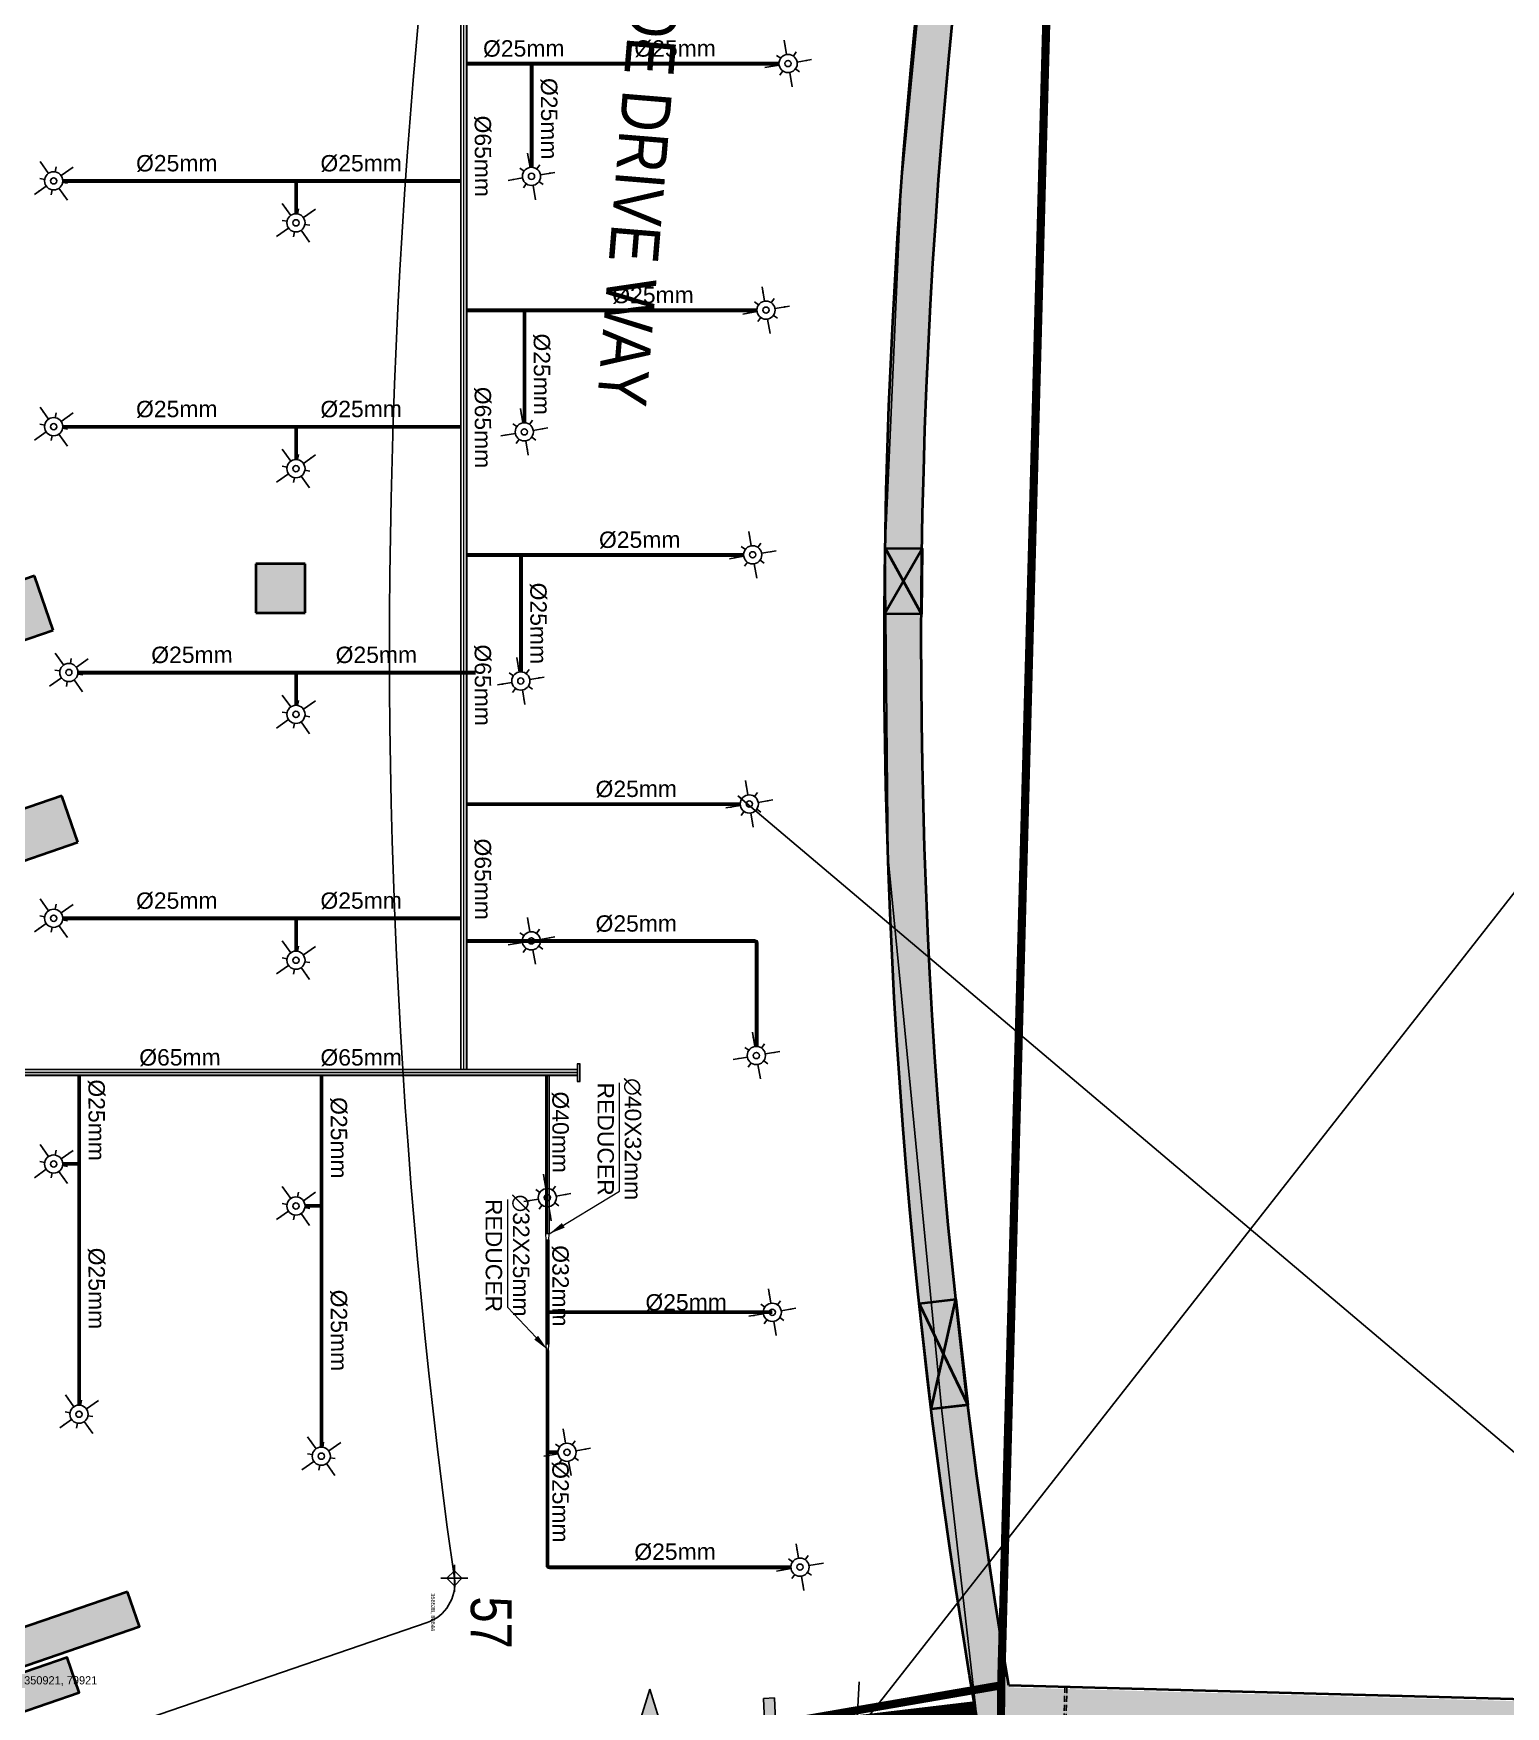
# Model space of a CAD drawing. Header units: inches. Extents: x 257070 to 799932, y -17980 to 269260.
# Drawn here: x 351402 to 369365, y 79079 to 99499 of the extents above; entities that cross this region are included whole.
import ezdxf

# ---------------------------------------------------------------- set-up
doc = ezdxf.new("R2010")
doc.units = ezdxf.units.IN
doc.header["$MEASUREMENT"] = 0
doc.linetypes.add('Basement 1floor plan$0$CENTERX2', pattern=[4, 2.5, -0.5, 0.5, -0.5])
doc.linetypes.add('column-Basement$0$ACAD_ISO10W100', pattern=[18, 12, -3, 0, -3])
for name, color, linetype in [('0-AES-F-SPRINKLER', 10, 'Continuous'), ("0_AES_DUCT MARKING'", 53, 'Continuous'), ('basecol', 4, 'Continuous'), ('basement-1 r.c.c.$0$DSP_R.C.C. HATCH', 253, 'Continuous'), ('basement1_AP$0$A-_ROAD----_E-_-', 2, 'Continuous'), ('col', 1, 'Continuous'), ('column-Basement$0$DSP_COLUMN GRIDS', 27, 'column-Basement$0$ACAD_ISO10W100'), ('D 9$0$DSP_SLAB EXTENT HATCH', 8, 'Continuous'), ('DSP_COLUMN HATCH', 8, 'Continuous'), ('DSP_HATCH', 252, 'Continuous'), ('DSP_MISCELANEOUS', 252, 'Continuous'), ('DSP_SLAB CO-ORDINATES', 160, 'Continuous'), ('DSP_TEXT', 6, 'Continuous'), ('DSP_TREE CO-ORDINATES', 206, 'Continuous')]:
    doc.layers.add(name, color=color, linetype=linetype)
for name, color, linetype, lineweight in [('0-AES-F-SPRINKLER PIPE', 10, 'Continuous', 15), ('E--CONCRETE-4', 4, 'Continuous', 40), ('E--CONCRETE-SHADE', 253, 'Continuous', 20), ('M--TILING-2', 252, 'Continuous', 18)]:
    doc.layers.add(name, color=color, linetype=linetype, lineweight=lineweight)
doc.styles.get("Standard").update_dxf_attribs({"font": 'arial.ttf'})
doc.styles.add('TEXT style 175', font='GOTHIC.TTF')
doc.styles.add('TEXT style 200', font='ARIALN.TTF')
doc.styles.add('Text style 250', font='ARIALN.TTF', dxfattribs={"height": 500})
doc.dimstyles.new('175', dxfattribs={"dimtxt": 350, "dimasz": 263, "dimexe": 263, "dimexo": 0, "dimgap": 175, "dimtad": 0, "dimdec": 0, "dimrnd": 5, "dimzin": 0, "dimdsep": 46, "dimtxsty": 'TEXT style 175', "dimblk": 'OBLIQUE', "dimcen": 0.09, "dimdle": 263, "dimclrd": 256, "dimclre": 256, "dimclrt": 256, "dimadec": 0, "dimazin": 0, "dimtfac": 1, "dimtdec": 0, "dimtofl": 0, "dimtmove": 1, "dimatfit": 3, "dimldrblk": 'OPEN90', "dimfxl": 1, "dimtolj": 1, "dimtzin": 0, "dimarcsym": 0})
doc.dimstyles.new('ISO-25', dxfattribs={"dimtxt": 2.5, "dimasz": 2.5, "dimexe": 1.25, "dimexo": 0.625, "dimtad": 1, "dimtxsty": 'Standard', "dimcen": 2.5, "dimadec": 0, "dimazin": 0, "dimtfac": 1, "dimtmove": 0, "dimatfit": 3, "dimfxl": 1, "dimarcsym": 0})
doc.dimstyles.new('PLUMBING', dxfattribs={"dimscale": 100, "dimtxt": 1.8, "dimasz": 1.6, "dimexe": 1, "dimexo": 1, "dimgap": 0.5, "dimtad": 2, "dimdec": 0, "dimzin": 0, "dimdsep": 46, "dimtxsty": 'Standard', "dimcen": 1, "dimdle": 1, "dimclrd": 7, "dimclre": 7, "dimclrt": 256, "dimadec": 0, "dimazin": 0, "dimtfac": 1, "dimtdec": 0, "dimtmove": 2, "dimatfit": 3, "dimfxl": 1, "dimtolj": 1, "dimtzin": 0, "dimlwd": -1, "dimlwe": -1, "dimarcsym": 0})

# ---------------------------------------------------------------- blocks, each defined once
blk = doc.blocks.new('*U181')
at = {"layer": 'DSP_SLAB CO-ORDINATES', "color": 206}
for p, q in [((0, -188), (0, 188)), ((-188, 0), (188, 0))]:
    blk.add_line(p, q, dxfattribs=at)
at = {"layer": 'DSP_SLAB CO-ORDINATES', "color": 206, "ltscale": 3.5}
blk.add_lwpolyline([(-105, 0), (0, 106), (105, 0), (0, -105), (-105, 0)], dxfattribs=at)
at = {"layer": 'DEFPOINTS', "style": 'TEXT style 175'}
blk.add_attdef('CORDINATE', (367, -572), '', height=100, dxfattribs=at)
at = {"layer": 'DSP_SLAB CO-ORDINATES', "color": 214, "style": 'TEXT style 175'}
blk.add_attdef('NO.', (-1010, 997), '', height=500, rotation=270, dxfattribs=at)
blk = doc.blocks.new('A$C4E015AD2')
at = {"layer": 'DSP_COLUMN HATCH'}
blk.add_hatch(color=256, dxfattribs=at).paths.add_polyline_path([(0, 0), (446, -57), (346, -850), (-101, -794)])
at = {"layer": 'col'}
for p, q in [((0, 0), (346, -850)), ((-101, -794), (446, -57))]:
    blk.add_line(p, q, dxfattribs=at)
at = {"layer": 'col', "const_width": 0.5}
blk.add_lwpolyline([(0, 0), (446, -57), (346, -850), (-101, -794)], close=True, dxfattribs=at)
blk = doc.blocks.new('A$C5E3B5361')
at = {"layer": 'DSP_COLUMN HATCH'}
blk.add_hatch(color=256, dxfattribs=at).paths.add_polyline_path([(0, 0), (450, 0), (450, -1300), (0, -1300)])
at = {"layer": 'col'}
for p, q in [((0, 0), (450, -1300)), ((0, -1300), (450, 0))]:
    blk.add_line(p, q, dxfattribs=at)
at = {"layer": 'col', "const_width": 0.5}
blk.add_lwpolyline([(0, 0), (450, 0), (450, -1300), (0, -1300)], close=True, dxfattribs=at)
blk = doc.blocks.new('basement1_AP$0$AR-DIR-A')
h = blk.add_hatch()
h.set_pattern_fill('ANSI31', color=8)
h.paths.add_polyline_path([(158, -458), (26, -458), (26, -1800), (-74, -1800), (92, -2335), (258, -1800), (158, -1800)])
at = {"layer": 'DSP_MISCELANEOUS', "color": 8}
for p, q in [((158, -458), (26, -458)), ((26, -458), (26, -1800)), ((158, -458), (158, -1800)), ((26, -1800), (-74, -1800)), ((-74, -1800), (92, -2335)), ((258, -1800), (92, -2335)), ((158, -1800), (258, -1800))]:
    blk.add_line(p, q, dxfattribs=at)
blk = doc.blocks.new('*U453')
at = {"layer": 'DSP_TREE CO-ORDINATES', "color": 162}
for p, q in [((0, -329), (0, 329)), ((-329, 0), (329, 0))]:
    blk.add_line(p, q, dxfattribs=at)
at = {"layer": 'DSP_TREE CO-ORDINATES', "color": 162, "ltscale": 3.5}
blk.add_lwpolyline([(-185, 0), (0, 185), (185, 0), (0, -184), (-185, 0)], dxfattribs=at)
at = {"layer": 'DEFPOINTS', "style": 'TEXT style 175'}
blk.add_attdef('CORDINATE', (367, -572), '', height=100, dxfattribs=at)
at = {"layer": 'DSP_TREE CO-ORDINATES', "color": 164, "style": 'TEXT style 200'}
blk.add_attdef('NO.', (445, 402), '', height=1000, dxfattribs=at)
blk = doc.blocks.new('_Oblique')
at = {"color": 0, "linetype": 'ByBlock', "lineweight": -2}
blk.add_line((-0.5, -0.5), (0.5, 0.5), dxfattribs=at)
blk = doc.blocks.new('*U603')
at = {"layer": '0-AES-F-SPRINKLER'}
for p, q in [((171672, 56809), (171672, 56871)), ((171562, 56699), (171500, 56699)), ((171672, 56588), (171672, 56526)), ((171783, 56699), (171845, 56699))]:
    blk.add_line(p, q, dxfattribs=at)
for radius in [111, 37.8]:
    blk.add_circle((171672, 56699), radius, dxfattribs=at)
at = {"layer": '0-AES-F-SPRINKLER PIPE'}
for points, override in [([(171468, 56903), (171594, 56777)], {"dimasz": 70, "dimtad": 0, "dimfxl": 13, "dimarcsym": 1}), ([(171877, 56903), (171751, 56777)], {"dimasz": 70, "dimtad": 0, "dimfxl": 13, "dimarcsym": 1}), ([(171468, 56494), (171594, 56620)], {"dimasz": 70, "dimtad": 0, "dimfxl": 13, "dimarcsym": 1}), ([(171877, 56494), (171751, 56620)], {"dimasz": 70, "dimgap": 0.625, "dimtad": 0, "dimfxl": 13, "dimarcsym": 1})]:
    blk.add_leader(points, dimstyle='ISO-25', override=override, dxfattribs=at)

msp = doc.modelspace()

# ---------------------------------------------------------------- hatches: boundary and pattern name
at = {"layer": 'DSP_COLUMN HATCH', "ltscale": 3.5}
h = msp.add_hatch(color=8, dxfattribs=at)
h.paths.add_polyline_path([(365722.2, -53.8), (366489.1, 28236.6), (398382.7, 27372), (398078, 16131.2), (422688.6, 15464), (424374.5, 77657.1), (363312.5, 79312.4, -0.217857), (379658.1, 140443.8, 0.0248652), (381874.1, 143466.9, 0.0677243), (386435.5, 152972.3, 0.0584537), (387935.8, 160119.4, -0.0351298), (388382, 166730.6, -0.0975994), (389786, 170013.7, -0.0225225), (391669.6, 172621.5, 0.2538416), (393169.6, 181983.6, 0.1875484), (370106.1, 207237.2), (370663.7, 210916.7), (290410.6, 215642.7), (285983.7, 161207.5), (285186.3, 161272.3), (282579.6, 129219.4), (284719.3, 124703.3), (284181.7, 118092.8), (281340.4, 113981.8), (280116.2, 98928.1), (280913.6, 98863.3), (273089.7, 2658.2)])
h.paths.add_polyline_path([(281398.6, 99275.3), (280601.2, 99340.2), (281779.2, 113825.1), (284620.4, 117936.2), (285177.6, 124787), (283037.9, 129303.1), (285598.3, 160787.3), (286395.7, 160722.5), (290823.4, 215167.6), (370144.9, 210496.5), (369611.7, 206978.6, -0.189327), (392747.4, 181827.8, -0.2535576), (391315, 172898.6, 0.0224715), (389411.9, 170263.9, 0.0979176), (387938.4, 166808.2, 0.0351034), (387485.7, 160139.2, -0.0583058), (386008, 153113, -0.0677412), (381498.4, 143714.5, -0.0248531), (379309.9, 140729, 0.218943), (362922.8, 78922.8), (423963.9, 77268.1), (422299.6, 15874.7), (398488.7, 16520.2), (398793.4, 27761), (366100.1, 28647.3), (365334.5, 407.7), (273576.7, 3094.1)], flags=16)
at = {"layer": 'E--CONCRETE-SHADE', "ltscale": 3.5}
h = msp.add_hatch(color=8, dxfattribs=at)
h.dxf.hatch_style = 1
h.paths.add_polyline_path([(354115.5, 93026.8), (354115.5, 92426.8), (354715.5, 92426.8), (354715.5, 93026.8)])
at = {"layer": 'E--CONCRETE-SHADE'}
for points in [[(352548.6, 80479), (350184, 79667.7), (350330, 79242.1), (352694.7, 80053.4)], [(351058.1, 79417), (351204.1, 78991.4), (351960.8, 79251), (351814.7, 79676.7)]]:
    msp.add_hatch(color=8, dxfattribs=at).paths.add_polyline_path(points)

# ---------------------------------------------------------------- linework, layer by layer
at = {"layer": '0-AES-F-SPRINKLER', "color": 7, "ltscale": 1000}
msp.add_line((359996.7, 90194.4, 0), (381967.6, 71612.1), dxfattribs=at)
at = {"layer": '0-AES-F-SPRINKLER', "color": 7, "const_width": 100, "elevation": 0}
for points in [[(356607.5, 78193.9), (356438.2, 71883.8), (345953.6, 68179.4), (332024.7, 62667.8), (330604.2, 67058.4), (321899.6, 64138.4), (317671.9, 77137.1), (317715.9, 91029.5), (324246.5, 117779.9), (364035.7, 109784.7), (363210.3, 79337.2), (363210.3, 79337.2)], [(332024.7, 62667.8), (332024.7, 62667.8), (336792.7, 47939.3), (340789.2, 37039.3), (340789.2, 37039.3), (338666.9, 32692.4), (333044, 30733.9), (333044, 30733.9), (334157.5, 28784), (337209.3, 23245.1), (343530, 11881.2), (342936.4, 958.3), (361876.6, 525.3), (362280.3, 30665.5), (363047.2, 44628.4), (363210.3, 79337.2), (356607.5, 78193.9), (356438.2, 71883.8), (334567.8, 63896.3)]]:
    msp.add_lwpolyline(points, close=True, dxfattribs=at)
at = {"layer": '0-AES-F-SPRINKLER PIPE', "ltscale": 1000, "elevation": 0}
for points in [[(356612, 104126.5), (356612, 86864.6)], [(356618, 104126.5), (356618, 86864.6)], [(356650.5, 104126.5), (356650.5, 86864.6)], [(356683, 104126.5), (356683, 86864.6)], [(356689, 104126.5), (356689, 86864.6)], [(356689, 99147.4), (360500.1, 99147.4)], [(356689, 99144.4), (360500.1, 99144.4)], [(356689, 99131.9), (360500.1, 99131.9)], [(356689, 99119.4), (360500.1, 99119.4)], [(356689, 99116.4), (360500.1, 99116.4)], [(351759, 97715.6), (356612, 97715.6)], [(351759, 97684.6), (356612, 97684.6)], [(351759.4, 97712.6), (356612, 97712.6)], [(351759.4, 97687.6), (356612, 97687.6)], [(351760.1, 97700.1), (356612, 97700.1)], [(354589.7, 97684.6), (354589.7, 97297.7)], [(354592.7, 97684.6), (354592.7, 97298.1)], [(354605.2, 97684.6), (354605.2, 97298.8)], [(354617.7, 97684.6), (354617.7, 97298.1)], [(354620.7, 97684.6), (354620.7, 97297.7)], [(356689, 96137.8), (360230.5, 96137.8)], [(356689, 96134.8), (360230.5, 96134.8)], [(356689, 96122.3), (360230.5, 96122.3)], [(356689, 96109.8), (360230.5, 96109.8)], [(356689, 96106.8), (360230.5, 96106.8)], [(351759, 94715.6), (356612, 94715.6)], [(351759, 94684.6), (356612, 94684.6)], [(351759.4, 94712.6), (356612, 94712.6)], [(351759.4, 94687.6), (356612, 94687.6)], [(351760.1, 94700.1), (356612, 94700.1)], [(354589.7, 94684.6), (354589.7, 94297.7)], [(354592.7, 94684.6), (354592.7, 94298.1)], [(354605.2, 94684.6), (354605.2, 94298.8)], [(354617.7, 94684.6), (354617.7, 94298.1)], [(354620.7, 94684.6), (354620.7, 94297.7)], [(356689, 93151.3), (360068.4, 93151.3)], [(356689, 93148.3), (360068.4, 93148.3)], [(356689, 93135.8), (360068.4, 93135.8)], [(356689, 93123.3), (360068.4, 93123.3)], [(356689, 93120.3), (360068.4, 93120.3)], [(351944.3, 91715.6), (356797.2, 91715.6)], [(351944.7, 91712.6), (356797.2, 91712.6)], [(351945.4, 91700.1), (356797.2, 91700.1)], [(351944.3, 91684.6), (356797.2, 91684.6)], [(351944.7, 91687.6), (356797.2, 91687.6)], [(354589.7, 91684.6), (354589.7, 91297.7)], [(354592.7, 91684.6), (354592.7, 91298.1)], [(354605.2, 91684.6), (354605.2, 91298.8)], [(354617.7, 91684.6), (354617.7, 91298.1)], [(354620.7, 91684.6), (354620.7, 91297.7)], [(356689, 90110.4), (360026.2, 90110.4)], [(356689, 90107.4), (360026.2, 90107.4)], [(356689, 90094.9), (360026.2, 90094.9)], [(356689, 90082.4), (360026.2, 90082.4)], [(356689, 90079.4), (360026.2, 90079.4)], [(351759, 88715.6), (356612, 88715.6)], [(351759, 88684.6), (356612, 88684.6)], [(351759.4, 88712.6), (356612, 88712.6)], [(351759.4, 88687.6), (356612, 88687.6)], [(351760.1, 88700.1), (356612, 88700.1)], [(354589.7, 88684.6), (354589.7, 88297.7)], [(354592.7, 88684.6), (354592.7, 88298.1)], [(354605.2, 88684.6), (354605.2, 88298.8)], [(354617.7, 88684.6), (354617.7, 88298.1)], [(354620.7, 88684.6), (354620.7, 88297.7)], [(358036.5, 86855.1), (349799, 86855.1)], [(358036.5, 86849.1), (349799, 86849.1)], [(358036.5, 86816.6), (349799, 86816.6)], [(351221.7, 86816.6), (358036.5, 86816.6)], [(358036.5, 86784.1), (349799, 86784.1)], [(358036.5, 86778.1), (349799, 86778.1)], [(351942.8, 86768.6), (351942.8, 82756.3)], [(351945.8, 86768.6), (351945.8, 82756.7)], [(351958.3, 86768.6), (351958.3, 82757.4)], [(351970.8, 86768.6), (351970.8, 82756.7)], [(351973.8, 86768.6), (351973.8, 82756.3)], [(354898.7, 86768.6), (354898.7, 82244.2)], [(354901.7, 86768.6), (354901.7, 82244.6)], [(354914.2, 86768.6), (354914.2, 82245.3)], [(354926.7, 86768.6), (354926.7, 82244.6)], [(354929.7, 86768.6), (354929.7, 82244.2)], [(357648.2, 86768.6), (357648.2, 84847.5)], [(357652.2, 86768.6), (357652.2, 84847.5)], [(357672.2, 86768.6), (357672.2, 84847.5)], [(357692.2, 86768.6), (357692.2, 84847.5)], [(357696.2, 86768.6), (357696.2, 84847.5)], [(351942.8, 85715.6), (351759, 85715.6)], [(351942.8, 85684.6), (351759, 85684.6)], [(351942.8, 85712.6), (351759.4, 85712.6)], [(351942.8, 85687.6), (351759.4, 85687.6)], [(351942.8, 85700.1), (351760.1, 85700.1)], [(354898.7, 85203.5), (354715, 85203.5)], [(354898.7, 85172.5), (354715, 85172.5)], [(354898.7, 85200.5), (354715.4, 85200.5)], [(354898.7, 85175.5), (354715.4, 85175.5)], [(354898.7, 85188), (354716.1, 85188)], [(357653.2, 84773.5), (357653.2, 83500)], [(357656.2, 84773.5), (357656.2, 83500)], [(357672.2, 84773.5), (357672.2, 83500)], [(357688.2, 84773.5), (357688.2, 83500)], [(357691.2, 84773.5), (357691.2, 83500)], [(360417.8, 83906.1), (357687.7, 83906.1)], [(360417.8, 83903.1), (357687.7, 83903.1)], [(360417.8, 83890.6), (357687.7, 83890.6)], [(360417.8, 83878.1), (357687.7, 83878.1)], [(360417.8, 83875.1), (357687.7, 83875.1)], [(357804.1, 82197.4), (357687.7, 82197.4)], [(357803.7, 82194.4), (357687.7, 82194.4)], [(357803, 82181.9), (357687.7, 82181.9)], [(357803.7, 82169.4), (357687.7, 82169.4)], [(357804.1, 82166.4), (357687.7, 82166.4)]]:
    msp.add_lwpolyline(points, dxfattribs=at)
at = {"layer": '0-AES-F-SPRINKLER PIPE', "ltscale": 1000}
for points in [[(357464.3, 99116.4), (357464.3, 97864.4)], [(357467.3, 99116.4), (357467.3, 97864.7)], [(357479.8, 99116.4), (357479.8, 97865.5)], [(357492.3, 99116.4), (357492.3, 97864.7)], [(357495.3, 99116.4), (357495.3, 97864.4)], [(357376, 96106.8), (357376, 94746)], [(357379, 96106.8), (357379, 94746.4)], [(357391.5, 96106.8), (357391.5, 94747.1)], [(357404, 96106.8), (357404, 94746.4)], [(357407, 96106.8), (357407, 94746)], [(357333.9, 93120.3), (357333.9, 91705.1)], [(357336.9, 93120.3), (357336.9, 91705.4)], [(357349.4, 93120.3), (357349.4, 91706.1)], [(357361.9, 93120.3), (357361.9, 91705.4)], [(357364.9, 93120.3), (357364.9, 91705.1)]]:
    msp.add_lwpolyline(points, dxfattribs=at)
at = {"layer": '0-AES-F-SPRINKLER PIPE', "ltscale": 1000, "elevation": 0}
for points in [[(356689, 88439.2), (360198.6, 88439.2, -0.4142136), (360239.1, 88398.7), (360239.1, 87134.2)], [(356689, 88436.2), (360198.6, 88436.2, -0.4142136), (360236.1, 88398.7), (360236.1, 87134.6)], [(356689, 88423.7), (360198.6, 88423.7, -0.4142136), (360223.6, 88398.7), (360223.6, 87135.3)], [(356689, 88411.2), (360198.6, 88411.2, -0.4142136), (360211.1, 88398.7), (360211.1, 87134.6)], [(356689, 88408.2), (360198.6, 88408.2, -0.4142136), (360208.1, 88398.7), (360208.1, 87134.2)], [(357656.7, 83426), (357656.7, 80805.1, 0.4142136), (357697.2, 80764.6), (360644.9, 80764.6)], [(357659.7, 83426), (357659.7, 80805.1, 0.4142136), (357697.2, 80767.6), (360644.9, 80767.6)], [(357672.2, 83426), (357672.2, 80805.1, 0.4142136), (357697.2, 80780.1), (360644.9, 80780.1)], [(357684.7, 83426), (357684.7, 80805.1, 0.4142136), (357697.2, 80792.6), (360644.9, 80792.6)], [(357687.7, 83426), (357687.7, 80805.1, 0.4142136), (357697.2, 80795.6), (360644.9, 80795.6)]]:
    msp.add_lwpolyline(points, format="xyb", dxfattribs=at)
for points in [[(358073.5, 86924.1), (358036.5, 86924.1), (358036.5, 86709.1), (358073.5, 86709.1)], [(358069.5, 86920.1), (358040.5, 86920.1), (358040.5, 86713.1), (358069.5, 86713.1)], [(357696.2, 84847.5), (357648.2, 84847.5), (357653.2, 84773.5), (357691.2, 84773.5)], [(357691.2, 83500), (357653.2, 83500), (357656.7, 83426), (357687.7, 83426)]]:
    msp.add_lwpolyline(points, close=True, dxfattribs=at)
at = {"layer": "0_AES_DUCT MARKING'", "color": 8, "ltscale": 1000, "elevation": 0}
msp.add_lwpolyline([(365328.4, 544.3), (366999.2, 78784.4), (362913.5, 78945.2), (362482.2, 82722.3), (361830.1, 89430.6), (361794.8, 93215.4), (361990.6, 97629.9), (362345.4, 101270)], dxfattribs=at)
at = {"layer": 'basement-1 r.c.c.$0$DSP_R.C.C. HATCH', "color": 8}
for points in [[(351640.8, 92217.9, 0), (351413.8, 92880.1, 0), (350221.9, 91731.4, 0), (349994.8, 92393.6, 0)], [(351942.5, 89626.7, 0), (351747.9, 90194.3, 0), (349577.7, 88815.8, 0), (349383.1, 89383.4, 0)]]:
    msp.add_trace(points, dxfattribs=at)
at = {"layer": 'basement1_AP$0$A-_ROAD----_E-_-', "color": 8, "elevation": 0}
for points in [[(357922.4, 110865.9, 0.0903838), (356447.9, 81295.5, 0.0903838)], [(356438.2, 72048.3), (347539.6, 68992.6), (346468.2, 72114.5), (346468.2, 72114.5), (345041.4, 76271.8), (356204.6, 80103.1, 0.3585593), (356537.7, 80644.3), (356447.9, 81295.5)]]:
    msp.add_lwpolyline(points, format="xyb", dxfattribs=at)
at = {"layer": 'column-Basement$0$DSP_COLUMN GRIDS', "color": 8, "ltscale": 6}
for p, q in [((363987.5, 79316.2, 0), (361851.6, 526, 0)), ((364012.5, 79315.5, 0), (361876.6, 525.3, 0))]:
    msp.add_line(p, q, dxfattribs=at)
at = {"layer": 'DSP_HATCH', "color": 8, "ltscale": 2}
msp.add_arc((438297.3, 92033.6, 0), 76511.6, 172.467332, 181.572859, dxfattribs=at)
at = {"layer": 'E--CONCRETE-4', "color": 8, "ltscale": 10}
for p, q in [((361787.1, 92415.3, 0), (362244.9, 93210.9, 0)), ((361794.9, 93215.3, 0), (362237, 92410.9, 0)), ((354715.5, 93026.8, 0), (354115.5, 93026.8, 0)), ((354115.5, 93026.8, 0), (354115.5, 92426.8, 0)), ((354715.5, 92426.8, 0), (354715.5, 93026.8, 0)), ((354115.5, 92426.8, 0), (354715.5, 92426.8, 0)), ((362208.8, 83999.4, 0), (362803.3, 82758.9, 0)), ((362208.8, 83999.4, 0), (362803.3, 82758.9, 0)), ((362208.8, 83999.4, 0), (362803.3, 82758.8, 0)), ((362208.8, 83999.4, 0), (362803.3, 82758.8, 0)), ((362356.2, 82707.8, 0), (362655.9, 84050.5, 0)), ((362356.2, 82707.8, 0), (362655.9, 84050.5, 0)), ((362356.2, 82707.8, 0), (362655.9, 84050.4, 0)), ((362356.2, 82707.8, 0), (362655.9, 84050.4, 0))]:
    msp.add_line(p, q, dxfattribs=at)
at = {"layer": 'E--CONCRETE-4', "color": 8}
for p, q in [((351413.8, 92880.1, 0), (349994.8, 92393.6, 0)), ((351640.8, 92217.9, 0), (351413.8, 92880.1, 0)), ((350221.9, 91731.4, 0), (351640.8, 92217.9, 0)), ((351747.9, 90194.3, 0), (349383.1, 89383.4, 0)), ((351942.5, 89626.7, 0), (351747.9, 90194.3, 0)), ((349577.7, 88815.8, 0), (351942.5, 89626.7, 0))]:
    msp.add_line(p, q, dxfattribs=at)
at = {"layer": 'E--CONCRETE-4', "color": 8, "ltscale": 100, "elevation": 0}
for points in [[(363303.3, 79334.7, -0.217857), (379648.8, 140466.1, 0.0248652), (381864.9, 143489.2, 0.0677243), (386426.2, 152994.6, 0.0584537), (387926.6, 160141.7, -0.0351298), (388372.8, 166752.9, -0.0975994), (389776.8, 170036, -0.0225225), (391660.3, 172643.9, 0.2538416), (393160.4, 182005.9, 0.1875484), (370096.8, 207259.5), (370654.5, 210939), (290401.4, 215665), (285974.4, 161229.8), (285177.1, 161294.6), (282570.4, 129241.7)], [(362913.5, 78945.2, -0.2189429), (379300.7, 140751.3, 0.0248531), (381489.2, 143736.8, 0.0677412), (385998.8, 153135.3, 0.0583058), (387476.5, 160161.5, -0.0351034), (387929.2, 166830.5, -0.0979176), (389402.7, 170286.2, -0.0224715), (391305.7, 172920.9, 0.2535576), (392738.2, 181850.1, 0.189327), (369602.5, 207000.9), (370135.7, 210518.8), (290814.2, 215189.9), (286386.5, 160744.8), (285589.1, 160809.6), (283028.7, 129325.4)]]:
    msp.add_lwpolyline(points, format="xyb", dxfattribs=at)
at = {"layer": 'E--CONCRETE-4', "color": 8, "ltscale": 10, "elevation": 0}
for points in [[(361794.9, 93215.3), (362244.9, 93210.9), (362237, 92410.9), (361787.1, 92415.3)], [(362208.8, 83999.4), (362655.9, 84050.5), (362803.3, 82758.9), (362356.2, 82707.8)], [(362208.8, 83999.4), (362655.9, 84050.5), (362803.3, 82758.9), (362356.2, 82707.8)], [(362208.8, 83999.4), (362655.9, 84050.4), (362803.3, 82758.8), (362356.2, 82707.8)], [(362208.8, 83999.4), (362655.9, 84050.4), (362803.3, 82758.8), (362356.2, 82707.8)]]:
    msp.add_lwpolyline(points, close=True, dxfattribs=at)
at = {"layer": 'E--CONCRETE-4', "color": 8, "elevation": 0}
for points in [[(352548.6, 80479), (350184, 79667.7), (350330, 79242.1), (352694.7, 80053.4)], [(351058.1, 79417), (351204.1, 78991.4), (351960.8, 79251), (351814.7, 79676.7)]]:
    msp.add_lwpolyline(points, close=True, dxfattribs=at)
at = {"layer": 'E--CONCRETE-4', "color": 8, "ltscale": 100, "elevation": 0}
msp.add_lwpolyline([(422679.4, 15486.4), (424365.3, 77679.4), (363303.3, 79334.7)], dxfattribs=at)
at = {"layer": 'M--TILING-2', "color": 8, "linetype": 'Basement 1floor plan$0$CENTERX2', "ltscale": 1000, "const_width": 400, "elevation": 0}
msp.add_lwpolyline([(362913.5, 78945.2), (356607.5, 78193.9), (356438.2, 72048.3), (343669.7, 67336.7), (342600.9, 73096.2), (342087.7, 75861.7), (341941.8, 76287.4), (341917.2, 76359.2), (332268.4, 73048.3), (329845.4, 72318.4), (330647.8, 66756.1), (307375.3, 58777.1), (306624.2, 64255), (304158.1, 63408.2), (297379.9, 61087.4), (297421.1, 71567), (313496.8, 77026.1), (313768.1, 82434.7), (332643.3, 86444.5), (338945.2, 87865.2), (350086.4, 91684.8, -0.0291146), (350643, 101934, -0.0244026)], format="xyb", dxfattribs=at)

# ---------------------------------------------------------------- block references
at = {"layer": '0-AES-F-SPRINKLER', "color": 7}
for p, rotation in [((307537.5, -73695.6, 0), 54.65193501553595), ((304406.4, -75072.9), 54.65193501553595), ((378212.2, -81131, 0), 80.17180205283994), ((381168.1, -81643.1, 0), 80.17180205283994), ((307268, -76705.2, 0), 54.65193501553595), ((378212.2, -84131, 0), 80.17180205283994), ((304318.1, -78191.2), 54.65193501553595), ((381168.1, -84643.1, 0), 80.17180205283994), ((307105.9, -79691.7, 0), 54.65193501553595), ((378397.4, -87131, 0), 80.17180205283994), ((304275.9, -81232.2), 54.65193501553595), ((381168.1, -87643.1, 0), 80.17180205283994), ((307063.7, -82732.7, 0), 54.65193501553595), ((378212.2, -90131, 0), 80.17180205283994), ((304404.6, -84403.8), 54.65193501553595), ((381168.1, -90643.1, 0), 80.17180205283994), ((307150.1, -85803.1, 0), 54.65193501553595), ((378212.2, -93131, 0), 80.17180205283994), ((304598.8, -87537.7, 0), 54.65193501553595), ((381168.1, -93643.1, 0), 80.17180205283994), ((307344.4, -88937, 0), 54.65193501553595), ((378521.2, -96184.5, 0), 80.17180205283994), ((381477.1, -96696.6, 0), 80.17180205283994), ((304840.4, -90645.7, 0), 54.65193501553595), ((307682.3, -92047.4, 0), 54.65193501553595)]:
    msp.add_blockref('*U603', p, dxfattribs=dict(at, rotation=rotation))
at = {"layer": 'basecol', "color": 8, "ltscale": 2}
for name, p, rotation in [('A$C4E015AD2', (361794.8, 93215.4, 0), 6.668561724091592), ('A$C4E015AD2', (361794.9, 93215.3, 0), 6.668520238208282), ('A$C5E3B5361', (362208.7, 83999.5, 0), 6.514260909269427), ('A$C5E3B5361', (362208.8, 83999.4, 0), 6.514219421557002)]:
    msp.add_blockref(name, p, dxfattribs=dict(at, rotation=rotation))
at = {"layer": 'DSP_MISCELANEOUS', "color": 8}
for p, rotation in [((359013.7, 76954.1, 0), 179.9628339495698), ((360265, 79634.7, 0), 2.575350930382269)]:
    msp.add_blockref('basement1_AP$0$AR-DIR-A', p, dxfattribs=dict(at, rotation=rotation))
at = {"layer": 'DSP_SLAB CO-ORDINATES', "color": 8, "ltscale": 3.5}
msp.add_blockref('*U181', (350921.3, 79920.7, 0), dxfattribs=at).add_auto_attribs({'NO.': '85', 'CORDINATE': '350921, 79921'})
at = {"layer": 'DSP_TREE CO-ORDINATES', "color": 8, "ltscale": 1000, "xscale": 0.5, "yscale": 0.5, "zscale": 0.5, "rotation": 270}
msp.add_blockref('*U453', (356537.7, 80644.3, 0), dxfattribs=at).add_auto_attribs({'NO.': '57', 'CORDINATE': '356538, 80644'})

# ---------------------------------------------------------------- texts
at = {"layer": '0-AES-F-SPRINKLER PIPE', "color": 7, "linetype": 'Continuous', "lineweight": -3, "ltscale": 0.9, "char_height": 200, "attachment_point": 2}
for s, insert, width, rotation in [('%%C25mm', (357384.4, 99416.9, 0), 685.774, 0.1922), ('%%C25mm', (359230.9, 99416.9, 0), 685.774, 0.1922), ('%%C25mm', (357795.8, 98459), 685.774, 270.1922), ('%%C65mm', (356987.1, 98000.4, 0), 685.774, 270.1922), ('%%C25mm', (353150.4, 98016.1, 0), 685.774, 0.1922), ('%%C25mm', (355400.3, 98016.1, 0), 685.774, 0.1922), ('%%C25mm', (358961.4, 96407.3, 0), 685.774, 0.1922), ('%%C25mm', (357707.5, 95340.7), 685.774, 270.1922), ('%%C65mm', (356987.1, 94689.7, 0), 685.774, 270.1922), ('%%C25mm', (353150.4, 95016.1, 0), 685.774, 0.1922), ('%%C25mm', (355400.3, 95016.1, 0), 685.774, 0.1922), ('%%C25mm', (358799.2, 93420.9, 0), 685.774, 0.1922), ('%%C25mm', (357665.3, 92299.7), 685.774, 270.1922), ('%%C25mm', (353335.7, 92016.1, 0), 685.774, 0.1922), ('%%C25mm', (355585.6, 92016.1, 0), 685.774, 0.1922), ('%%C65mm', (356987.1, 91545.2, 0), 685.774, 270.1922), ('%%C25mm', (358757.1, 90379.9, 0), 685.774, 0.1922), ('%%C65mm', (356987.1, 89176.7, 0), 685.774, 270.1922), ('%%C25mm', (353150.4, 89016.1, 0), 685.774, 0.1922), ('%%C25mm', (355400.3, 89016.1, 0), 685.774, 0.1922), ('%%C25mm', (358757.1, 88736.7, 0), 685.774, 0.1922), ('%%C65mm', (353189.4, 87102.4, 0), 685.774, 0.1922), ('%%C65mm', (355400.3, 87102.4, 0), 685.774, 0.1922), ('%%C25mm', (352274.3, 86236.6, 0), 685.774, 270.1922), ('∅40X32mm\\PREDUCER', (358818.1, 86004), 1474.715, 270), ('%%C25mm', (355230.2, 86019.9, 0), 685.774, 270.1922), ('%%C40mm', (357934.4, 86088.9, 0), 685.774, 270.1922), ('∅32X25mm\\PREDUCER', (357453.6, 84583), 1474.715, 270), ('%%C25mm', (352274.3, 84182.2, 0), 685.774, 270.1922), ('%%C32mm', (357934.4, 84212.4, 0), 685.774, 270.1922), ('%%C25mm', (355230.2, 83670.2, 0), 685.774, 270.1922), ('%%C25mm', (359365.7, 84112.8, 0), 685.774, 0.1922), ('%%C25mm', (357934.4, 81576.4, 0), 685.774, 270.1922), ('%%C25mm', (359230.4, 81069, 0), 685.774, 0.1922)]:
    msp.add_mtext(s, dxfattribs=dict(at, insert=insert, width=width, rotation=rotation))
at = {"layer": 'DSP_TEXT', "color": 8, "style": 'Text style 250'}
msp.add_text('6.00M WIDE DRIVE WAY', height=600, rotation=265.28214, dxfattribs=at).set_placement((358931.3, 102893.8, 0))

# ---------------------------------------------------------------- leaders
at = {"layer": '0-AES-F-SPRINKLER PIPE', "color": 7, "linetype": 'Continuous', "lineweight": -3, "ltscale": 0.9}
for points in [[(357696.2, 84847.5), (358553.2, 85369.6), (358553.2, 86689.3)], [(357673.8, 83434.7), (357188.7, 83948.6), (357188.7, 85268.3)]]:
    msp.add_leader(points, dimstyle='PLUMBING', override={"dimasz": 2, "dimgap": 25, "dimtad": 0}, dxfattribs=at)
at = {"layer": 'D 9$0$DSP_SLAB EXTENT HATCH', "color": 8, "ltscale": 1000}
msp.add_leader([(361446.3, 78770.4), (369482.5, 89025), (369482.5, 99318.2)], dimstyle='175', override={"dimasz": 500}, dxfattribs=at)

doc.saveas('drawing.dxf')
